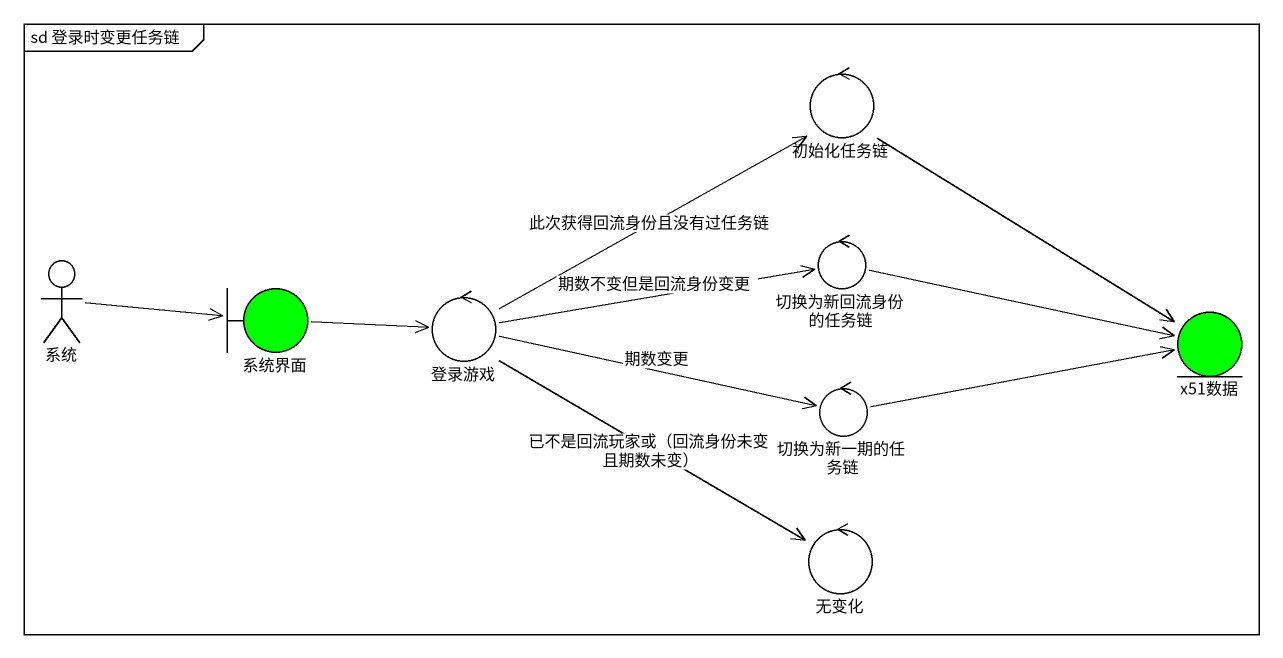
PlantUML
@startuml
mainframe sd 登录时变更任务链
control 初始化任务链
actor 系统
control 切换为新回流身份的任务链
boundary 系统界面 #00FF00
control 登录游戏
entity x51数据 #00FF00
control 切换为新一期的任务链
control 无变化
初始化任务链 --> x51数据
系统 -right-> 系统界面
切换为新回流身份的任务链 -right-> x51数据
系统界面 -right-> 登录游戏
登录游戏 -right-> 初始化任务链 : 此次获得回流身份且没有过任务链
登录游戏 -right-> 切换为新回流身份的任务链 : 期数不变但是回流身份变更
登录游戏 -right-> 切换为新一期的任务链 : 期数变更
登录游戏 --> 无变化 : 已不是回流玩家或（回流身份未变且期数未变）
切换为新一期的任务链 -right-> x51数据
@enduml
